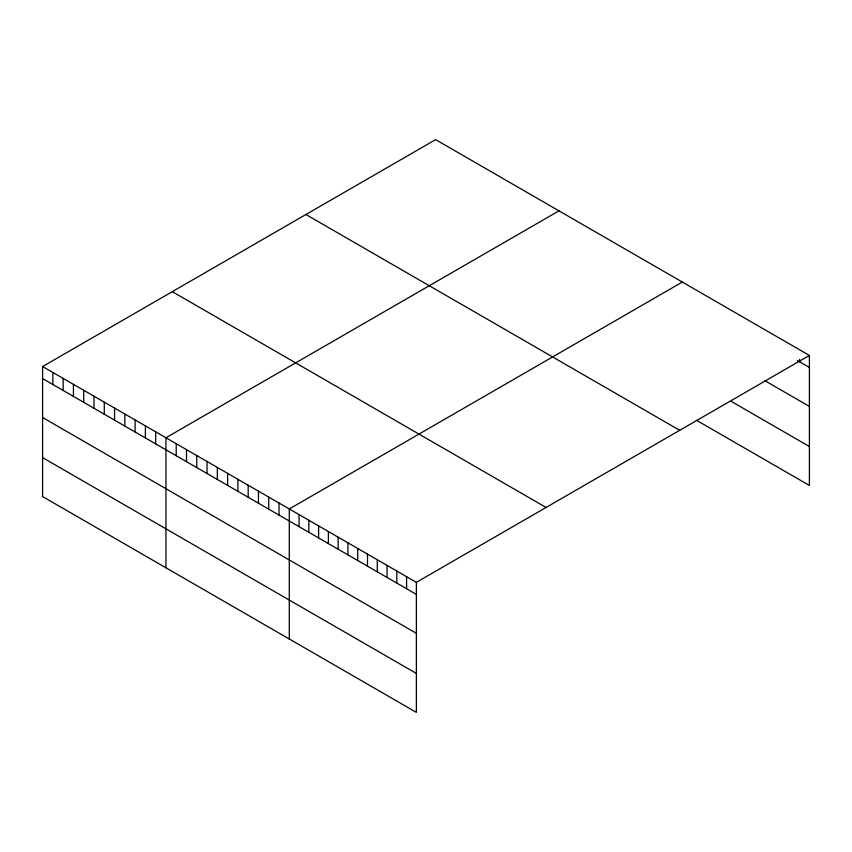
<?xml version="1.0" encoding="UTF-8"?>
<svg xmlns="http://www.w3.org/2000/svg" width="852" height="852" viewBox="0 0 852 852"><rect width="100%" height="100%" fill="white"/><g stroke="black" fill="none" stroke-linecap="round" stroke-linejoin="round"><path stroke-width="1.28" d="M809.4 355.433L416.372 582.342L416.372 712.368L42.6 496.567L42.6 366.541L435.628 139.632L809.4 355.433L809.4 485.459L696.435 420.238M558.976 210.849L165.948 437.758L165.948 567.783M682.314 282.055L289.286 508.974L289.286 639M797.451 360.577L809.4 367.468M764.862 380.695L809.4 406.404M731.197 401.367L809.4 446.523M305.932 214.512L679.704 430.313M172.296 291.661L546.068 507.462M42.6 366.541L416.372 582.342M42.6 378.586L416.372 594.376M42.6 417.523L416.372 633.313M42.6 457.63L416.372 673.431M799.623 359.416L799.623 361.823M406.596 576.697L406.596 588.743M396.819 571.053L396.819 583.098M387.042 565.409L387.042 577.454M377.276 559.764L377.276 571.809M367.5 554.119L367.5 566.165M357.723 548.475L357.723 560.52M347.946 542.83L347.946 554.876M338.169 537.186L338.169 549.231M328.393 531.542L328.393 543.587M318.616 525.897L318.616 537.942M308.839 520.263L308.839 532.298M299.063 514.619L299.063 526.653M279.009 503.031L279.009 515.077M268.731 497.099L268.731 509.145M258.454 491.167L258.454 503.212M248.177 485.235L248.177 497.27M237.9 479.303L237.9 491.338M227.622 473.361L227.622 485.406M217.335 467.428L217.335 479.474M207.057 461.496L207.057 473.531M196.78 455.564L196.78 467.599M186.503 449.622L186.503 461.667M176.226 443.69L176.226 455.735M155.671 431.826L155.671 443.86M145.383 425.893L145.383 437.928M135.106 419.951L135.106 431.996M124.829 414.019L124.829 426.064M114.551 408.087L114.551 420.121M104.274 402.155L104.274 414.189M93.997 396.212L93.997 408.257M83.72 390.28L83.72 402.325M73.432 384.348L73.432 396.393M63.154 378.416L63.154 390.45M52.877 372.484L52.877 384.518"/></g></svg>
